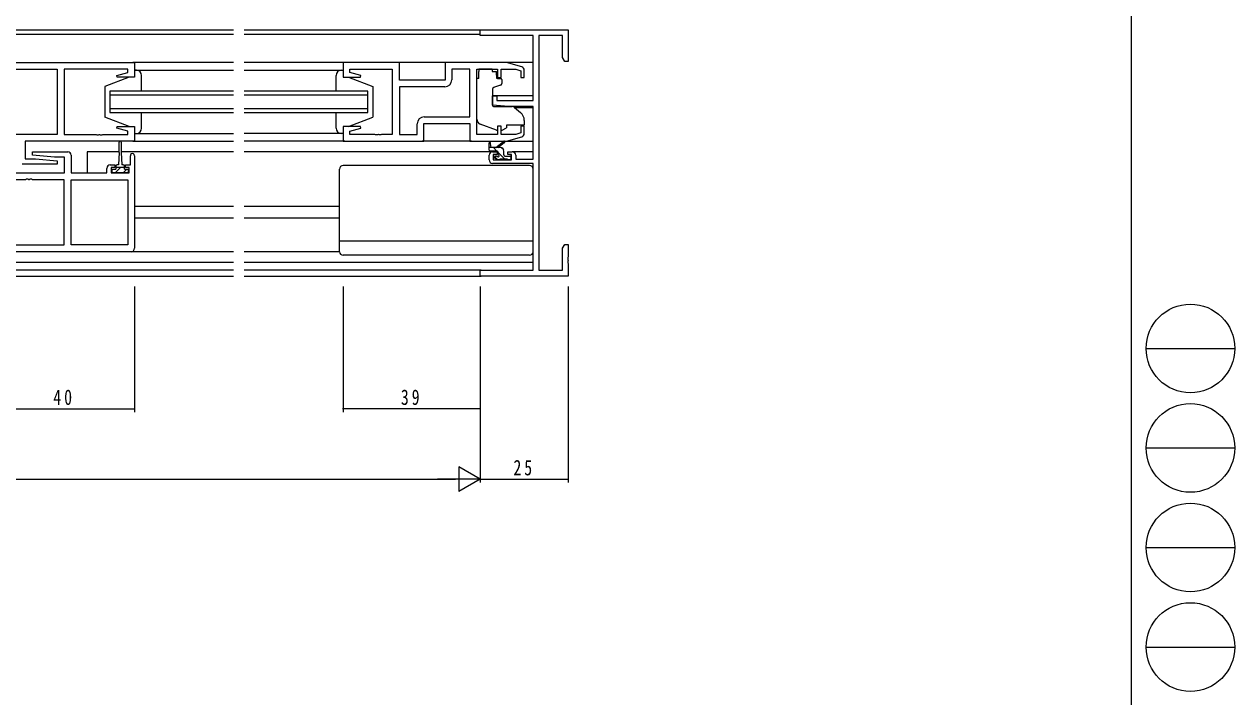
# Model space of a CAD drawing. Units: millimetres, scale not verified. Extents: x -567 to 567, y -403 to 403.
# Drawn here: x 222.6 to 566.7, y -182.8 to 8.3 of the extents above; entities that cross this region are included whole.
import ezdxf

# ---------------------------------------------------------------- set-up
doc = ezdxf.new("R2010")
doc.units = ezdxf.units.MM
doc.header["$LTSCALE"] = 2
for name, color, linetype, lineweight in [('0-1_YKK_ZWAK', 7, 'Continuous', 18), ('0-3_YKK_11', 7, 'Continuous', 18), ('0-4_YKK_12', 2, 'Continuous', 18), ('0-5_YKK_13', 4, 'Continuous', 18), ('0-6_YKK_D', 6, 'Continuous', 18)]:
    doc.layers.add(name, color=color, linetype=linetype, lineweight=lineweight)
doc.styles.add('ＭＳ ゴシック', font='')
doc.styles.get('ＭＳ ゴシック').set_extended_font_data('MS Gothic')

msp = doc.modelspace()

# ---------------------------------------------------------------- linework, layer by layer
at = {"layer": '0-1_YKK_ZWAK'}
for p, q in [((537.274, 399.018), (537.274, -350.982)), ((541.526, -83.862), (566.726, -83.862)), ((541.526, -112.142), (566.726, -112.142)), ((541.526, -140.422), (566.726, -140.422)), ((541.526, -168.702), (566.726, -168.702))]:
    msp.add_line(p, q, dxfattribs=at)
for centre in [(554.126, -83.862), (554.126, -112.142), (554.126, -140.422), (554.126, -168.702)]:
    msp.add_circle(centre, 12.6, dxfattribs=at)
at = {"layer": '0-3_YKK_11'}
for p, q in [((352.274, 5.088), (352.274, 6.718)), ((352.274, 6.718), (377.274, 6.718)), ((367.274, 5.088), (352.274, 5.088)), ((367.274, -13.382), (367.274, 5.088)), ((375.644, 5.088), (368.904, 5.088)), ((368.904, 5.088), (368.904, -61.652)), ((375.644, -1.191), (375.644, 5.088)), ((377.274, 6.718), (377.274, -2.282)), ((215.024, -2.582), (254.024, -2.582)), ((254.024, -2.582), (254.024, -6.782)), ((313.274, -2.582), (313.274, -6.782)), ((329.274, -2.582), (313.274, -2.582)), ((329.274, -7.582), (329.274, -2.582)), ((342.274, -2.582), (342.274, -7.582)), ((359.774, -2.582), (342.274, -2.582)), ((364.061, -3.869), (359.774, -2.582)), ((215.954, -4.512), (232.024, -4.512)), ((232.024, -4.512), (232.024, -23.052)), ((252.094, -4.512), (234.024, -4.512)), ((234.024, -4.512), (234.024, -23.052)), ((249.064, -6.782), (248.995, -6.26)), ((254.024, -6.782), (249.064, -6.782)), ((313.274, -6.782), (318.235, -6.782)), ((315.204, -4.512), (327.274, -4.512)), ((318.235, -6.782), (318.303, -6.26)), ((327.274, -4.512), (327.274, -23.052)), ((349.344, -4.512), (344.204, -4.512)), ((344.204, -4.512), (344.204, -7.512)), ((349.344, -18.052), (349.344, -4.512)), ((349.344, -18.052), (349.344, -4.512)), ((351.274, -4.512), (357.174, -4.512)), ((351.274, -23.052), (351.274, -4.512)), ((357.174, -4.512), (357.174, -6.882)), ((358.174, -4.512), (362.379, -4.512)), ((358.174, -6.882), (358.174, -4.512)), ((362.379, -4.512), (363.774, -4.931)), ((363.774, -4.931), (363.774, -6.882)), ((364.774, -6.882), (364.774, -4.826)), ((342.274, -7.582), (329.274, -7.582)), ((342.204, -9.512), (329.274, -9.512)), ((329.274, -9.512), (329.274, -23.052)), ((357.174, -6.882), (358.174, -6.882)), ((363.774, -6.882), (364.774, -6.882)), ((356.974, -13.382), (367.274, -13.382)), ((360.274, -15.082), (355.774, -14.689)), ((367.274, -15.082), (360.274, -15.082)), ((367.274, -30.082), (367.274, -15.082)), ((334.344, -23.052), (334.344, -20.052)), ((336.274, -19.982), (349.274, -19.982)), ((336.274, -24.982), (336.274, -19.982)), ((336.344, -18.052), (349.344, -18.052)), ((349.274, -19.982), (349.274, -24.982)), ((232.024, -23.052), (215.954, -23.052)), ((244.982, -23.052), (252.094, -23.052)), ((249.064, -20.782), (254.024, -20.782)), ((252.094, -23.052), (252.094, -22.135)), ((254.024, -20.782), (254.024, -24.982)), ((313.274, -20.782), (313.274, -24.982)), ((315.204, -23.052), (315.204, -22.135)), ((327.274, -23.052), (324.232, -23.052)), ((329.274, -23.052), (334.344, -23.052)), ((357.174, -23.052), (351.274, -23.052)), ((357.174, -20.682), (357.174, -23.052)), ((358.174, -20.682), (357.174, -20.682)), ((358.174, -23.052), (358.174, -20.682)), ((362.379, -23.052), (358.174, -23.052)), ((359.774, -24.982), (364.061, -23.696)), ((363.774, -22.634), (362.379, -23.052)), ((364.774, -20.682), (363.774, -20.682)), ((363.774, -20.682), (363.774, -22.634)), ((364.774, -22.738), (364.774, -20.682)), ((222.954, -24.982), (222.954, -29.982)), ((254.024, -24.982), (222.954, -24.982)), ((313.274, -24.982), (336.274, -24.982)), ((349.274, -24.982), (359.774, -24.982)), ((222.954, -29.982), (225.831, -29.982)), ((225.004, -28.939), (225.046, -27.982)), ((231.217, -29.482), (225.004, -28.939)), ((225.046, -27.982), (235.024, -27.982)), ((225.831, -29.982), (232.044, -30.526)), ((234.094, -29.482), (231.217, -29.482)), ((232.044, -30.526), (232.002, -31.482)), ((234.094, -33.982), (234.094, -29.482)), ((236.024, -28.982), (236.024, -33.982)), ((252.824, -31.682), (252.824, -29.082)), ((254.024, -29.082), (254.024, -55.382)), ((354.774, -30.282), (354.774, -28.982)), ((355.974, -30.282), (361.174, -30.282)), ((362.374, -28.982), (362.374, -30.082)), ((362.374, -30.082), (367.274, -30.082)), ((214.024, -33.982), (234.094, -33.982)), ((232.002, -31.482), (222.024, -31.482)), ((247.124, -31.682), (248.424, -31.682)), ((247.324, -32.482), (247.324, -33.982)), ((248.424, -32.482), (247.324, -32.482)), ((247.324, -33.982), (252.524, -33.982)), ((248.424, -31.682), (248.424, -32.482)), ((251.424, -31.682), (252.824, -31.682)), ((367.274, -31.282), (355.774, -31.282)), ((367.274, -61.652), (367.274, -31.282)), ((223.066, -35.912), (215.954, -35.912)), ((234.024, -35.912), (224.982, -35.912)), ((234.024, -54.452), (234.024, -35.912)), ((236.024, -35.912), (252.094, -35.912)), ((236.024, -54.452), (236.024, -35.912)), ((236.024, -54.452), (236.024, -35.912)), ((252.094, -35.912), (252.094, -54.452)), ((215.954, -54.452), (234.024, -54.452)), ((252.094, -54.452), (236.024, -54.452)), ((375.644, -55.374), (376.274, -54.282)), ((376.274, -54.282), (377.274, -54.282)), ((253.024, -56.382), (214.024, -56.382)), ((352.274, -63.282), (352.274, -61.652)), ((352.274, -61.652), (367.274, -61.652)), ((377.274, -58.741), (377.274, -58.824)), ((377.274, -59.741), (377.274, -63.282)), ((377.274, -63.282), (352.274, -63.282))]:
    msp.add_line(p, q, dxfattribs=at)
for points in [[(377.274, -2.282), (376.274, -2.282), (375.644, -1.191)], [(248.995, -6.26), (252.094, -5.43), (252.094, -4.512)], [(318.303, -6.26), (315.204, -5.43), (315.204, -4.512)], [(355.774, -14.689), (355.774, -12.082), (356.974, -12.082), (356.974, -13.382)], [(234.024, -23.052), (243.066, -23.052), (243.249, -23.172), (243.799, -23.172), (243.982, -23.052), (244.066, -23.052), (244.249, -23.172), (244.799, -23.172), (244.982, -23.052)], [(252.094, -22.135), (248.995, -21.305), (249.064, -20.782)], [(315.204, -22.135), (318.303, -21.305), (318.235, -20.782), (313.274, -20.782)], [(324.232, -23.052), (324.049, -23.172), (323.499, -23.172), (323.316, -23.052), (323.232, -23.052), (323.049, -23.172), (322.499, -23.172), (322.316, -23.052), (315.204, -23.052)], [(355.774, -27.982), (357.074, -27.982), (357.074, -28.782), (355.974, -28.782), (355.974, -30.282)], [(361.174, -30.282), (361.174, -28.782), (360.074, -28.782), (360.074, -27.982), (361.374, -27.982)], [(236.024, -33.982), (246.124, -33.982), (246.124, -32.682)], [(252.524, -33.982), (252.524, -32.482), (251.424, -32.482), (251.424, -31.682)], [(224.982, -35.912), (224.799, -35.792), (224.249, -35.792), (224.066, -35.912), (223.982, -35.912), (223.799, -35.792), (223.249, -35.792), (223.066, -35.912)], [(377.274, -54.282), (377.274, -57.824), (377.154, -58.007), (377.154, -58.557), (377.274, -58.741)], [(368.904, -61.652), (375.644, -61.652), (375.644, -55.374)], [(377.274, -58.824), (377.154, -59.007), (377.154, -59.557), (377.274, -59.741)]]:
    msp.add_lwpolyline(points, dxfattribs=at)
for centre, radius, start, end in [((363.774, -4.826), 1, 359.99996, 73.30074), ((342.204, -7.512), 2, 270.00001, 359.99999), ((336.344, -20.052), 2, 90.00001, 179.99999), ((363.774, -22.738), 1, 286.69926, 0.00004), ((235.024, -28.982), 1, 0.00001, 89.99999), ((253.424, -29.082), 0.6, 359.99999, 180.00001), ((355.774, -28.982), 1, 90.00001, 179.99999), ((355.774, -30.282), 1, 180.00001, 269.99999), ((361.374, -28.982), 1, 0.00001, 89.99999), ((247.124, -32.682), 1, 90.00001, 179.99999), ((253.024, -55.382), 1, 270.00001, 359.99999)]:
    msp.add_arc(centre, radius, start, end, dxfattribs=at)
at = {"layer": '0-4_YKK_12'}
for p, q in [((185.899, 6.718), (282.149, 6.718)), ((282.149, 5.318), (185.899, 5.318)), ((285.149, 6.718), (352.574, 6.718)), ((352.282, 5.318), (285.149, 5.318)), ((282.149, -2.582), (253.524, -2.582)), ((313.774, -2.582), (285.149, -2.582)), ((367.274, -2.582), (328.774, -2.582)), ((247.024, -10.782), (247.024, -16.782)), ((282.149, -10.782), (247.024, -10.782)), ((247.024, -11.782), (282.149, -11.782)), ((320.274, -10.782), (285.149, -10.782)), ((285.149, -11.782), (320.274, -11.782)), ((320.274, -16.782), (320.274, -10.782)), ((367.274, -12.082), (355.774, -12.082)), ((282.149, -15.782), (247.024, -15.782)), ((247.024, -16.782), (282.149, -16.782)), ((320.274, -15.782), (285.149, -15.782)), ((285.149, -16.782), (320.274, -16.782)), ((367.274, -15.482), (362.151, -15.482)), ((253.524, -24.982), (282.149, -24.982)), ((313.774, -24.982), (285.149, -24.982)), ((249.674, -27.982), (240.524, -27.982)), ((240.524, -27.982), (240.524, -33.982)), ((282.149, -27.982), (250.174, -27.982)), ((355.774, -27.982), (285.149, -27.982)), ((367.274, -27.982), (361.374, -27.982)), ((282.149, -43.482), (254.024, -43.482)), ((312.274, -43.482), (285.149, -43.482)), ((282.149, -46.882), (254.024, -46.882)), ((312.274, -46.882), (285.149, -46.882)), ((185.899, -59.382), (282.149, -59.382)), ((282.149, -61.652), (185.899, -61.652)), ((285.149, -59.382), (367.274, -59.382)), ((352.574, -61.652), (285.149, -61.652)), ((185.899, -63.282), (282.149, -63.282)), ((285.149, -63.282), (352.574, -63.282))]:
    msp.add_line(p, q, dxfattribs=at)
at = {"layer": '0-5_YKK_13'}
for p, q in [((252.524, -6.782), (245.524, -9.382)), ((252.524, -6.782), (245.524, -9.382)), ((254.024, -6.782), (252.524, -6.782)), ((254.024, -6.782), (252.524, -6.782)), ((254.524, -4.782), (254.024, -4.782)), ((254.524, -4.782), (254.024, -4.782)), ((254.024, -4.782), (254.024, -6.782)), ((254.024, -4.782), (254.024, -6.782)), ((254.024, -4.782), (282.149, -4.782)), ((256.024, -10.382), (256.024, -6.282)), ((256.024, -10.782), (256.024, -6.282)), ((285.149, -4.783), (313.274, -4.784)), ((311.274, -10.782), (311.274, -6.282)), ((312.774, -4.782), (313.274, -4.782)), ((313.274, -4.782), (313.274, -6.782)), ((351.874, -4.512), (351.874, -5.182)), ((355.674, -4.512), (351.874, -4.512)), ((351.874, -6.182), (351.874, -5.182)), ((351.874, -7.182), (351.874, -6.182)), ((355.674, -4.512), (355.674, -5.182)), ((355.674, -5.182), (356.844, -5.182)), ((356.844, -6.182), (356.844, -5.182)), ((356.844, -6.182), (356.844, -6.882)), ((245.524, -9.382), (245.524, -18.182)), ((245.524, -9.382), (245.524, -18.182)), ((321.774, -9.382), (321.774, -18.182)), ((351.874, -7.182), (351.274, -7.182)), ((351.274, -18.738), (351.274, -7.182)), ((355.774, -10.179), (355.774, -14.785)), ((358.045, -9.002), (356.045, -9.73)), ((357.144, -7.182), (358.074, -7.182)), ((358.374, -7.482), (358.374, -8.532)), ((256.024, -21.282), (256.024, -16.782)), ((256.024, -21.282), (256.024, -17.182)), ((311.274, -21.282), (311.274, -16.782)), ((355.991, -15.084), (361.377, -15.131)), ((362.011, -15.365), (363.702, -16.784)), ((252.524, -20.782), (245.524, -18.182)), ((252.524, -20.782), (245.524, -18.182)), ((314.774, -20.782), (321.774, -18.182)), ((356.902, -21.823), (352.265, -20.148)), ((359.774, -20.382), (359.774, -20.682)), ((364.774, -20.382), (359.774, -20.382)), ((364.774, -19.083), (364.774, -20.382)), ((252.524, -20.782), (254.024, -20.782)), ((252.524, -20.782), (254.024, -20.782)), ((254.024, -20.782), (254.024, -22.782)), ((254.024, -20.782), (254.024, -22.782)), ((254.024, -22.782), (254.524, -22.782)), ((254.024, -22.782), (254.524, -22.782)), ((254.024, -22.783), (282.149, -22.783)), ((313.274, -22.782), (285.149, -22.782)), ((313.274, -22.782), (312.774, -22.782)), ((314.774, -20.782), (313.274, -20.782)), ((313.274, -20.782), (313.274, -22.782)), ((358.468, -21.789), (359.774, -21.18)), ((359.774, -20.682), (359.774, -21.18)), ((249.674, -28.182), (249.674, -25.232)), ((250.174, -25.232), (250.174, -28.182)), ((349.774, -24.982), (335.774, -24.982)), ((354.774, -27.482), (354.774, -25.483)), ((357.974, -26.782), (354.774, -26.782)), ((355.074, -25.656), (355.273, -26.782)), ((356.992, -27.782), (355.992, -26.782)), ((356.674, -26.782), (358.892, -25.1)), ((357.274, -26.782), (359.093, -25.381)), ((358.924, -27.47), (358.287, -26.833)), ((359.701, -24.982), (367.274, -24.982)), ((249.674, -28.182), (249.424, -31.682)), ((250.174, -28.182), (250.424, -31.682)), ((357.074, -27.782), (355.074, -27.782)), ((357.246, -30.282), (356.308, -29.344)), ((356.862, -30.195), (356.362, -29.695)), ((356.574, -29.182), (356.913, -29.182)), ((357.674, -30.282), (357.074, -30.282)), ((357.374, -28.721), (357.374, -28.082)), ((359.292, -30.082), (357.374, -28.165)), ((359.974, -30.082), (357.874, -30.082)), ((358.974, -28.882), (358.974, -27.782)), ((359.274, -29.182), (360.674, -29.182)), ((360.674, -30.282), (360.174, -30.282)), ((360.974, -29.52), (360.637, -29.182)), ((360.974, -29.482), (360.974, -29.982)), ((249.924, -32.556), (248.498, -33.982)), ((248.674, -32.082), (248.674, -32.882)), ((248.674, -32.382), (251.174, -32.382)), ((249.424, -31.682), (249.074, -31.682)), ((250.098, -32.382), (249.924, -32.556)), ((250.774, -31.682), (250.424, -31.682)), ((251.843, -32.882), (250.743, -33.982)), ((251.174, -32.882), (251.174, -32.082)), ((312.274, -56.382), (312.274, -32.882)), ((366.274, -31.882), (313.274, -31.882)), ((367.274, -56.382), (367.274, -32.882)), ((367.274, -53.342), (312.274, -53.342)), ((282.149, -56.382), (253.024, -56.382)), ((312.274, -56.382), (285.149, -56.382)), ((366.274, -57.382), (313.274, -57.382))]:
    msp.add_line(p, q, dxfattribs=at)
for points in [[(313.274, -6.782), (314.774, -6.782), (321.774, -9.382)], [(251.174, -32.882), (252.224, -32.882), (252.224, -33.982), (247.624, -33.982), (247.624, -32.882), (248.674, -32.882)]]:
    msp.add_lwpolyline(points, dxfattribs=at)
for centre, radius, start, end in [((254.524, -6.282), 1.5, 0, 90), ((254.524, -6.282), 1.5, 0, 90), ((312.774, -6.282), 1.5, 90, 180), ((356.274, -10.179), 0.5, 110, 180), ((357.144, -6.882), 0.3, 180, 270), ((357.874, -8.532), 0.5, 290, 0), ((358.074, -7.482), 0.3, 0, 90), ((356.074, -14.785), 0.3, 180, 269.5), ((361.368, -16.131), 1, 50, 89.5), ((361.774, -19.083), 3, 0, 50), ((352.774, -18.738), 1.5, 180, 250.14674), ((254.524, -21.282), 1.5, 270, 0), ((254.524, -21.282), 1.5, 270, 0), ((312.774, -21.282), 1.5, 180, 270), ((357.242, -20.882), 1, 250.14674, 266.11316), ((358.045, -20.882), 1, 277.40692, 295), ((249.924, -25.232), 0.25, 0, 180), ((354.974, -25.483), 0.2, 300, 180), ((355.074, -27.482), 0.3, 180, 270), ((357.974, -27.782), 1, 0, 90), ((359.074, -25.182), 0.2, 275.58289, 155.58289), ((356.574, -29.482), 0.3, 90, 225), ((357.074, -29.982), 0.3, 225, 270), ((356.913, -29.482), 0.3, 33.05573, 90), ((357.074, -28.082), 0.3, 0, 90), ((357.374, -29.182), 0.25, 213.05573, 56.94427), ((357.674, -28.721), 0.3, 180, 236.94427), ((357.674, -30.082), 0.2, 270, 0), ((359.274, -28.882), 0.3, 180, 270), ((360.174, -30.082), 0.2, 180, 270), ((360.674, -29.482), 0.3, 0, 90), ((360.674, -29.982), 0.3, 270, 0), ((249.074, -32.082), 0.4, 90, 180), ((250.774, -32.082), 0.4, 0, 90), ((313.274, -32.882), 1, 90, 180), ((366.274, -32.882), 1, 0, 90), ((313.274, -56.382), 1, 180, 270), ((366.274, -56.382), 1, 270, 0)]:
    msp.add_arc(centre, radius, start, end, dxfattribs=at)
at = {"layer": '0-6_YKK_D'}
for p, q in [((254.024, -66.282), (254.024, -101.982)), ((313.274, -66.282), (313.274, -101.982)), ((352.274, -66.282), (352.274, -121.982)), ((352.274, -66.282), (352.274, -121.982)), ((352.274, -66.282), (352.274, -101.982)), ((377.274, -66.282), (377.274, -121.982)), ((214.024, -100.982), (254.024, -100.982)), ((352.274, -100.982), (313.274, -100.982)), ((352.274, -120.982), (346.212, -117.482)), ((346.212, -117.482), (346.212, -124.482)), ((-140.726, -120.982), (345.274, -120.982)), ((352.274, -120.982), (340.15, -120.982)), ((352.274, -120.982), (346.212, -124.482)), ((352.274, -120.982), (377.274, -120.982))]:
    msp.add_line(p, q, dxfattribs=at)
for centre, start, end in [((254.024, -100.982), 0, 180), ((254.024, -100.982), 180, 0), ((313.274, -100.982), 0, 180), ((313.274, -100.982), 180, 0), ((352.274, -100.982), 0, 180), ((352.274, -100.982), 180, 0), ((377.274, -120.982), 0, 180), ((377.274, -120.982), 180, 0)]:
    msp.add_arc(centre, 0.106, start, end, dxfattribs=at)

# ---------------------------------------------------------------- texts
at = {"layer": '0-6_YKK_D', "color": 7, "char_height": 4.399, "attachment_point": 7, "style": 'ＭＳ ゴシック'}
for s, insert in [('\\T1.37;\\W0.75;40', (230.93, -99.982)), ('\\T1.37;\\W0.75;39', (329.704, -99.982)), ('\\T1.37;\\W0.75;25', (361.692, -119.982))]:
    msp.add_mtext(s, dxfattribs=dict(at, insert=insert))

doc.saveas('drawing.dxf')
